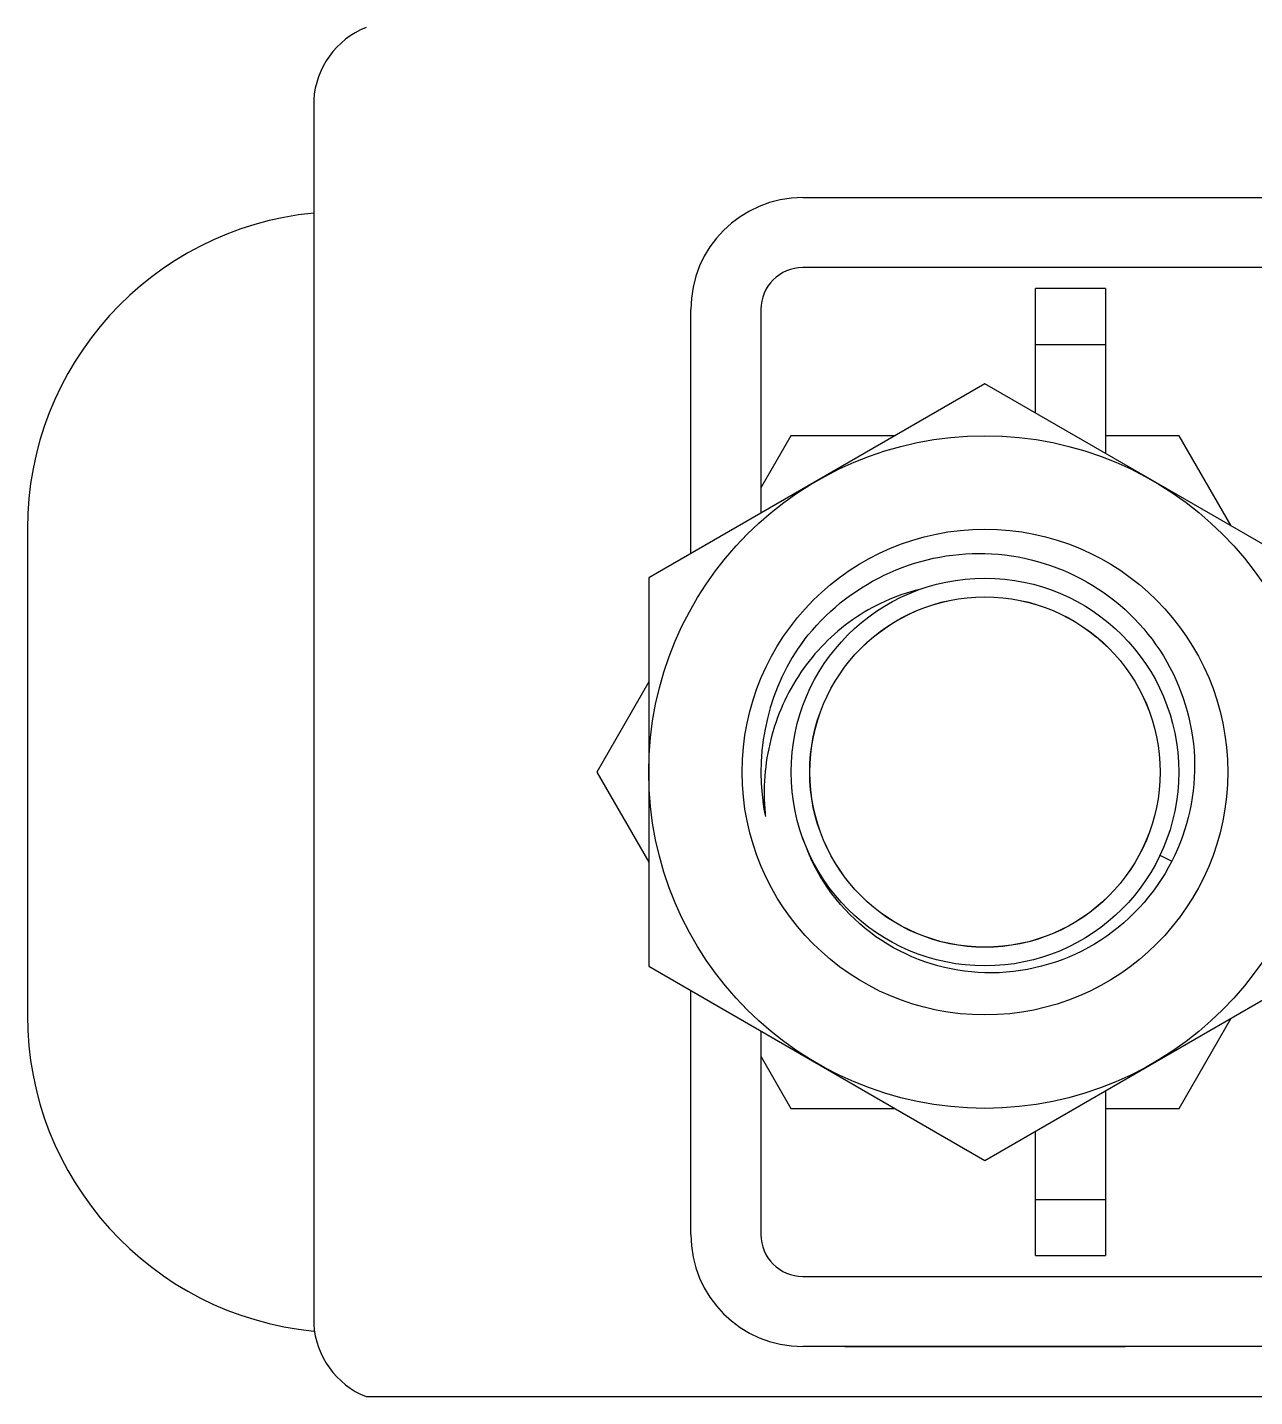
# Model space of a CAD drawing. Extents: x 27938 to 1507990, y 110129 to 923079.
# Drawn here: x 454312.7 to 454702.5, y 358378.1 to 358812.8 of the extents above; entities that cross this region are included whole.
import ezdxf

# ---------------------------------------------------------------- set-up
doc = ezdxf.new("R2010")
doc.units = 0
doc.header["$LTSCALE"] = 1000
doc.header["$MEASUREMENT"] = 0

msp = doc.modelspace()

# ---------------------------------------------------------------- linework, layer by layer
at = {"linetype": 'Continuous'}
for p, q in [((454403.65, 358789.73), (454403.65, 358401.11)), ((454559, 358758.76), (454852.62, 358758.76)), ((454852.62, 358736.51), (454559, 358736.51)), ((454632.85, 358690.4), (454632.85, 358729.84)), ((454655.09, 358729.84), (454632.85, 358729.84)), ((454655.09, 358729.84), (454655.09, 358677.56)), ((454523.41, 358645.71), (454523.41, 358723.17)), ((454545.65, 358723.17), (454545.65, 358658.55)), ((454655.09, 358712.04), (454632.85, 358712.04)), ((454616.83, 358699.65), (454510.06, 358638)), ((454723.6, 358638), (454616.83, 358699.65)), ((454555.19, 358683.13), (454545.65, 358666.61)), ((454588.22, 358683.13), (454555.19, 358683.13)), ((454678.48, 358683.13), (454655.09, 358683.13)), ((454694.99, 358654.52), (454678.48, 358683.13)), ((454312.71, 358653.63), (454312.71, 358499.09)), ((454510.06, 358638), (454510.06, 358514.71)), ((454510.06, 358604.97), (454493.55, 358576.36)), ((454493.55, 358576.36), (454510.06, 358547.75)), ((454672.41, 358549.92), (454676.23, 358548.1)), ((454561.56, 358548.82), (454561.5, 358548.95)), ((454510.06, 358514.71), (454616.83, 358453.07)), ((454616.83, 358453.07), (454723.6, 358514.71)), ((454523.41, 358429.55), (454523.41, 358507.01)), ((454678.48, 358469.59), (454694.99, 358498.2)), ((454545.65, 358494.17), (454545.65, 358429.55)), ((454545.65, 358486.11), (454555.19, 358469.59)), ((454655.09, 358475.16), (454655.09, 358422.88)), ((454555.19, 358469.59), (454588.22, 358469.59)), ((454655.09, 358469.59), (454678.48, 358469.59)), ((454632.85, 358422.88), (454632.85, 358462.32)), ((454632.85, 358440.67), (454655.09, 358440.67)), ((454632.85, 358422.88), (454655.09, 358422.88)), ((454559, 358416.2), (454852.62, 358416.2)), ((454852.62, 358393.96), (454559, 358393.96)), ((454661.35, 358393.85), (454572.32, 358393.85)), ((454420.27, 358378.07), (454814.04, 358378.07))]:
    msp.add_line(p, q, dxfattribs=at)
for radius in [106.77, 77.12, 61.55, 55.64, 55.61]:
    msp.add_circle((454616.83, 358576.36), radius, dxfattribs=at)
for centre, radius, start, end in [((454430.28, 358788.03), 26.69, 112.0243, 176.3478), ((454559, 358723.17), 35.59, 90, 180), ((454413.39, 358653.63), 100.68, 95.5519, 180), ((454559, 358723.17), 13.35, 90, 180), ((454616.87, 358576.32), 71.21, 143.0314, 144.3178), ((454616.83, 358576.36), 71.16, 146.4585, 191.4585), ((454616.69, 358576.45), 70.98, 144.3173, 146.4575), ((454615.64, 358575), 70.94, 143.2578, 145.0125), ((454615.75, 358574.92), 71.07, 142.4074, 143.2582), ((454616.86, 358576.36), 71.19, 187.6522, 190.0536), ((454616.59, 358576.31), 70.91, 190.0541, 191.458), ((454617.28, 358569.67), 70.58, 185.1831, 186.0541), ((454617.56, 358574.72), 61.7, 198.159, 204.6875), ((454413.39, 358499.09), 100.68, 180, 264.4481), ((454559, 358429.55), 35.59, 180, 270), ((454559, 358429.55), 13.35, 180, 270), ((454430.28, 358402.81), 26.69, 183.6522, 247.9757)]:
    msp.add_arc(centre, radius, start, end, dxfattribs=at)
for points, knots in [([(454559.43, 358618.28), (454566.09, 358626.92), (454583.68, 358641.3), (454605.93, 358646.03), (454616.83, 358645.75)], [0, 0, 0, 0, 0.500072, 1, 1, 1, 1]), ([(454616.83, 358645.75), (454628.06, 358645.46), (454650.77, 358639.19), (454675.96, 358614.75), (454686.35, 358581.21), (454681.32, 358558.11), (454676.23, 358548.1)], [0, 0, 0, 0, 0.250101, 0.50014, 0.750107, 1, 1, 1, 1]), ([(454596.11, 358634.31), (454588.53, 358632.5), (454573.93, 358625.88), (454557.22, 358608.8), (454547.48, 358586.99), (454546.28, 358571.07), (454546.99, 358563.29)], [0, 0, 0, 0, 0.249708, 0.499636, 0.749734, 1, 1, 1, 1]), ([(454616.83, 358512.61), (454605.38, 358512.93), (454582.2, 358520.01), (454566.36, 358538.43), (454561.56, 358548.82)], [0, 0, 0, 0, 0.500095, 1, 1, 1, 1]), ([(454676.23, 358548.1), (454670.77, 358537.41), (454653.53, 358518.67), (454628.83, 358512.27), (454616.83, 358512.61)], [0, 0, 0, 0, 0.500108, 1, 1, 1, 1])]:
    msp.add_open_spline(points, degree=3, knots=knots, dxfattribs=at)

doc.saveas('drawing.dxf')
